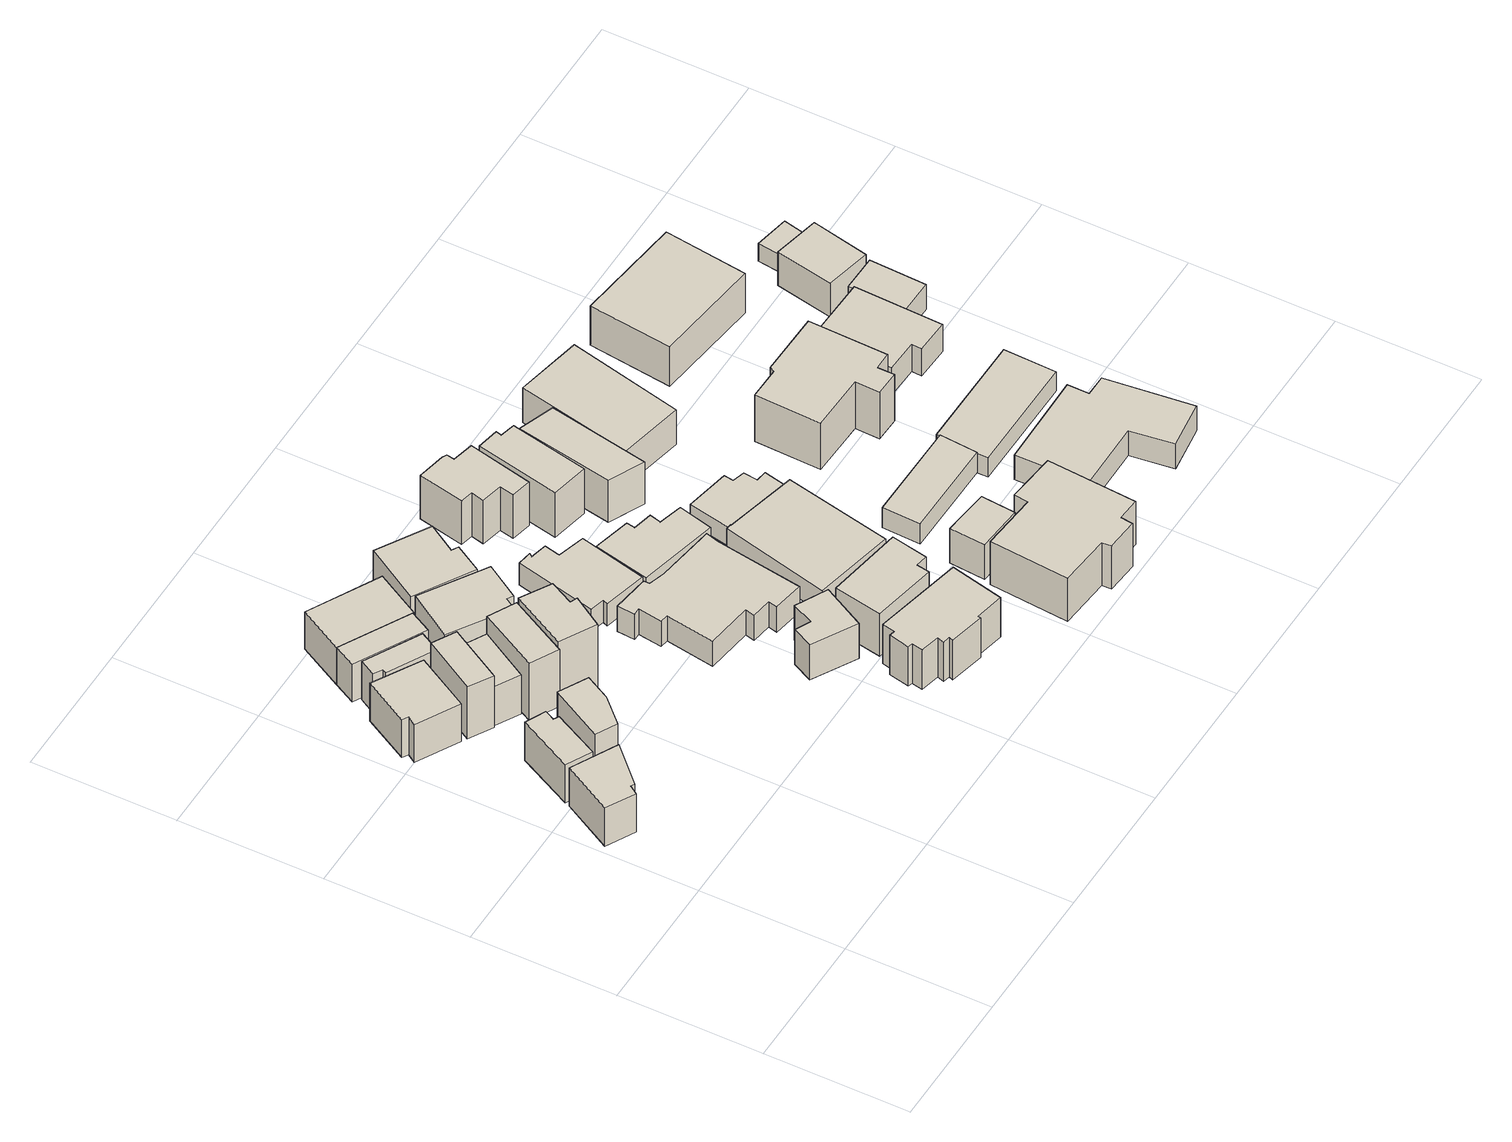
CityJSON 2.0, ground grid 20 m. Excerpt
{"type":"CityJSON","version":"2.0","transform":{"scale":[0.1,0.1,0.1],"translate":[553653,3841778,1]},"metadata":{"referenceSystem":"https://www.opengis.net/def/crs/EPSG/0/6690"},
"CityObjects":{
"building1":{"type":"Building","attributes":{"計測周辺長":25.84,"1/2500図郭":22,"区名":"鶴見区","町丁目名称":"焼野２丁目","街区番号":7,"class":"3001","usage":"411","measuredHeight":6.5,"storeysAboveGround":3,"BuildingDetailAttribute.buildingRoofEdgeArea":32.6,"BuildingDetailAttribute.buildingStructureType":"610","BuildingDetailAttribute.buildingStructureOrgType":"2","BuildingDetailAttribute.detailedUsage":"1110","BuildingDetailAttribute.specifiedBuildingCoverageRate":0.8,"BuildingDetailAttribute.surveyYear":2017,"BuildingRiverFloodingRiskAttribute.description":"1","BuildingRiverFloodingRiskAttribute.rank":"2","BuildingRiverFloodingRiskAttribute.depth":1.8,"BuildingRiverFloodingRiskAttribute.adminType":"1","BuildingRiverFloodingRiskAttribute.scale":"2","BuildingRiverFloodingRiskAttribute.duration":124.02,"BuildingIDAttribute.prefecture":"27","BuildingIDAttribute.city":"27124"},"geometry":[{"type":"Solid","lod":"1","boundaries":[[[[0,1,2,3,4,5]],[[4,6,7,5]],[[3,8,6,4]],[[2,9,8,3]],[[1,10,9,2]],[[0,11,10,1]],[[5,7,11,0]],[[6,8,9,10,11,7]]]]}]},
"building2":{"type":"Building","attributes":{"計測周辺長":33.62,"1/2500図郭":22,"区名":"鶴見区","町丁目名称":"焼野２丁目","街区番号":7,"class":"3001","usage":"412","measuredHeight":6.5,"storeysAboveGround":2,"BuildingDetailAttribute.buildingRoofEdgeArea":68.07,"BuildingDetailAttribute.buildingStructureType":"601","BuildingDetailAttribute.buildingStructureOrgType":"1","BuildingDetailAttribute.detailedUsage":"1130","BuildingDetailAttribute.specifiedBuildingCoverageRate":0.8,"BuildingDetailAttribute.surveyYear":2017,"BuildingRiverFloodingRiskAttribute.description":"1","BuildingRiverFloodingRiskAttribute.rank":"2","BuildingRiverFloodingRiskAttribute.depth":1.8,"BuildingRiverFloodingRiskAttribute.adminType":"1","BuildingRiverFloodingRiskAttribute.scale":"2","BuildingRiverFloodingRiskAttribute.duration":124.02,"BuildingIDAttribute.prefecture":"27","BuildingIDAttribute.city":"27124"},"geometry":[{"type":"Solid","lod":"1","boundaries":[[[[12,13,14,15,16,17]],[[16,18,19,17]],[[15,20,18,16]],[[14,21,20,15]],[[13,22,21,14]],[[12,23,22,13]],[[17,19,23,12]],[[18,20,21,22,23,19]]]]}]},
"building3":{"type":"Building","attributes":{"計測周辺長":25.55,"1/2500図郭":22,"区名":"鶴見区","町丁目名称":"焼野２丁目","街区番号":7,"class":"3001","usage":"411","measuredHeight":9.4,"storeysAboveGround":3,"BuildingDetailAttribute.buildingRoofEdgeArea":39.21,"BuildingDetailAttribute.buildingStructureType":"610","BuildingDetailAttribute.buildingStructureOrgType":"2","BuildingDetailAttribute.detailedUsage":"1110","BuildingDetailAttribute.specifiedBuildingCoverageRate":0.8,"BuildingDetailAttribute.surveyYear":2017,"BuildingRiverFloodingRiskAttribute.description":"1","BuildingRiverFloodingRiskAttribute.rank":"2","BuildingRiverFloodingRiskAttribute.depth":1.8,"BuildingRiverFloodingRiskAttribute.adminType":"1","BuildingRiverFloodingRiskAttribute.scale":"2","BuildingRiverFloodingRiskAttribute.duration":124.02,"BuildingIDAttribute.prefecture":"27","BuildingIDAttribute.city":"27124"},"geometry":[{"type":"Solid","lod":"1","boundaries":[[[[24,25,26,27,28]],[[27,29,30,28]],[[26,31,29,27]],[[25,32,31,26]],[[24,33,32,25]],[[28,30,33,24]],[[29,31,32,33,30]]]]}]},
"building4":{"type":"Building","attributes":{"計測周辺長":24.83,"1/2500図郭":22,"区名":"鶴見区","町丁目名称":"焼野２丁目","街区番号":8,"class":"3001","usage":"411","measuredHeight":6.4,"storeysAboveGround":2,"BuildingDetailAttribute.buildingRoofEdgeArea":32.63,"BuildingDetailAttribute.buildingStructureType":"601","BuildingDetailAttribute.buildingStructureOrgType":"1","BuildingDetailAttribute.detailedUsage":"1120","BuildingDetailAttribute.specifiedBuildingCoverageRate":0.8,"BuildingDetailAttribute.surveyYear":2017,"BuildingRiverFloodingRiskAttribute.description":"1","BuildingRiverFloodingRiskAttribute.rank":"2","BuildingRiverFloodingRiskAttribute.depth":1.7,"BuildingRiverFloodingRiskAttribute.adminType":"1","BuildingRiverFloodingRiskAttribute.scale":"2","BuildingRiverFloodingRiskAttribute.duration":117.5,"BuildingIDAttribute.prefecture":"27","BuildingIDAttribute.city":"27124"},"geometry":[{"type":"Solid","lod":"1","boundaries":[[[[34,35,36,37,38,39]],[[38,40,41,39]],[[37,42,40,38]],[[36,43,42,37]],[[35,44,43,36]],[[34,45,44,35]],[[39,41,45,34]],[[40,42,43,44,45,41]]]]}]},
"building5":{"type":"Building","attributes":{"計測周辺長":25.1,"1/2500図郭":22,"区名":"鶴見区","町丁目名称":"焼野２丁目","街区番号":8,"class":"3001","usage":"411","measuredHeight":8.8,"storeysAboveGround":3,"BuildingDetailAttribute.buildingRoofEdgeArea":34.02,"BuildingDetailAttribute.buildingStructureType":"610","BuildingDetailAttribute.buildingStructureOrgType":"2","BuildingDetailAttribute.detailedUsage":"1110","BuildingDetailAttribute.specifiedBuildingCoverageRate":0.8,"BuildingDetailAttribute.surveyYear":2017,"BuildingRiverFloodingRiskAttribute.description":"1","BuildingRiverFloodingRiskAttribute.rank":"2","BuildingRiverFloodingRiskAttribute.depth":1.7,"BuildingRiverFloodingRiskAttribute.adminType":"1","BuildingRiverFloodingRiskAttribute.scale":"2","BuildingRiverFloodingRiskAttribute.duration":117.5,"BuildingIDAttribute.prefecture":"27","BuildingIDAttribute.city":"27124"},"geometry":[{"type":"Solid","lod":"1","boundaries":[[[[46,47,48,49]],[[48,50,51,49]],[[47,52,50,48]],[[46,53,52,47]],[[49,51,53,46]],[[50,52,53,51]]]]}]},
"building6":{"type":"Building","attributes":{"計測周辺長":24.95,"1/2500図郭":22,"区名":"鶴見区","町丁目名称":"焼野２丁目","街区番号":8,"class":"3001","usage":"411","measuredHeight":6.5,"storeysAboveGround":2,"BuildingDetailAttribute.buildingRoofEdgeArea":31.27,"BuildingDetailAttribute.buildingStructureType":"601","BuildingDetailAttribute.buildingStructureOrgType":"1","BuildingDetailAttribute.detailedUsage":"1120","BuildingDetailAttribute.specifiedBuildingCoverageRate":0.8,"BuildingDetailAttribute.surveyYear":2017,"BuildingRiverFloodingRiskAttribute.description":"1","BuildingRiverFloodingRiskAttribute.rank":"2","BuildingRiverFloodingRiskAttribute.depth":1.7,"BuildingRiverFloodingRiskAttribute.adminType":"1","BuildingRiverFloodingRiskAttribute.scale":"2","BuildingRiverFloodingRiskAttribute.duration":117.5,"BuildingIDAttribute.prefecture":"27","BuildingIDAttribute.city":"27124"},"geometry":[{"type":"Solid","lod":"1","boundaries":[[[[54,55,56,57,58,59]],[[58,60,61,59]],[[57,62,60,58]],[[56,63,62,57]],[[55,64,63,56]],[[54,65,64,55]],[[59,61,65,54]],[[60,62,63,64,65,61]]]]}]},
"building7":{"type":"Building","attributes":{"計測周辺長":25.04,"1/2500図郭":22,"区名":"鶴見区","町丁目名称":"焼野２丁目","街区番号":8,"class":"3001","usage":"411","measuredHeight":6.7,"storeysAboveGround":2,"BuildingDetailAttribute.buildingRoofEdgeArea":34.04,"BuildingDetailAttribute.buildingStructureType":"601","BuildingDetailAttribute.buildingStructureOrgType":"1","BuildingDetailAttribute.detailedUsage":"1120","BuildingDetailAttribute.specifiedBuildingCoverageRate":0.8,"BuildingDetailAttribute.surveyYear":2017,"BuildingRiverFloodingRiskAttribute.description":"1","BuildingRiverFloodingRiskAttribute.rank":"2","BuildingRiverFloodingRiskAttribute.depth":1.7,"BuildingRiverFloodingRiskAttribute.adminType":"1","BuildingRiverFloodingRiskAttribute.scale":"2","BuildingRiverFloodingRiskAttribute.duration":117.5,"BuildingIDAttribute.prefecture":"27","BuildingIDAttribute.city":"27124"},"geometry":[{"type":"Solid","lod":"1","boundaries":[[[[66,67,68,69]],[[68,70,71,69]],[[67,72,70,68]],[[66,73,72,67]],[[69,71,73,66]],[[70,72,73,71]]]]}]},
"building8":{"type":"Building","attributes":{"計測周辺長":32.64,"1/2500図郭":22,"区名":"鶴見区","町丁目名称":"焼野２丁目","街区番号":8,"class":"3001","usage":"411","measuredHeight":6.4,"storeysAboveGround":2,"BuildingDetailAttribute.buildingRoofEdgeArea":60.09,"BuildingDetailAttribute.buildingStructureType":"601","BuildingDetailAttribute.buildingStructureOrgType":"1","BuildingDetailAttribute.detailedUsage":"1120","BuildingDetailAttribute.specifiedBuildingCoverageRate":0.8,"BuildingDetailAttribute.surveyYear":2017,"BuildingRiverFloodingRiskAttribute.description":"1","BuildingRiverFloodingRiskAttribute.rank":"2","BuildingRiverFloodingRiskAttribute.depth":1.7,"BuildingRiverFloodingRiskAttribute.adminType":"1","BuildingRiverFloodingRiskAttribute.scale":"2","BuildingRiverFloodingRiskAttribute.duration":117.5,"BuildingIDAttribute.prefecture":"27","BuildingIDAttribute.city":"27124"},"geometry":[{"type":"Solid","lod":"1","boundaries":[[[[74,75,76,77]],[[76,78,79,77]],[[75,80,78,76]],[[74,81,80,75]],[[77,79,81,74]],[[78,80,81,79]]]]}]},
"building9":{"type":"Building","attributes":{"計測周辺長":27.29,"1/2500図郭":22,"区名":"鶴見区","町丁目名称":"焼野２丁目","街区番号":8,"class":"3001","usage":"411","measuredHeight":9.7,"storeysAboveGround":3,"BuildingDetailAttribute.buildingRoofEdgeArea":39.94,"BuildingDetailAttribute.buildingStructureType":"610","BuildingDetailAttribute.buildingStructureOrgType":"2","BuildingDetailAttribute.detailedUsage":"1110","BuildingDetailAttribute.specifiedBuildingCoverageRate":0.8,"BuildingDetailAttribute.surveyYear":2017,"BuildingRiverFloodingRiskAttribute.description":"1","BuildingRiverFloodingRiskAttribute.rank":"2","BuildingRiverFloodingRiskAttribute.depth":1.7,"BuildingRiverFloodingRiskAttribute.adminType":"1","BuildingRiverFloodingRiskAttribute.scale":"2","BuildingRiverFloodingRiskAttribute.duration":117.5,"BuildingIDAttribute.prefecture":"27","BuildingIDAttribute.city":"27124"},"geometry":[{"type":"Solid","lod":"1","boundaries":[[[[82,83,84,85]],[[84,86,87,85]],[[83,88,86,84]],[[82,89,88,83]],[[85,87,89,82]],[[86,88,89,87]]]]}]},
"building10":{"type":"Building","attributes":{"計測周辺長":31.19,"1/2500図郭":22,"区名":"鶴見区","町丁目名称":"焼野２丁目","街区番号":8,"class":"3001","usage":"411","measuredHeight":6.3,"storeysAboveGround":2,"BuildingDetailAttribute.buildingRoofEdgeArea":52.28,"BuildingDetailAttribute.buildingStructureType":"601","BuildingDetailAttribute.buildingStructureOrgType":"1","BuildingDetailAttribute.detailedUsage":"1120","BuildingDetailAttribute.specifiedBuildingCoverageRate":0.8,"BuildingDetailAttribute.surveyYear":2017,"BuildingRiverFloodingRiskAttribute.description":"1","BuildingRiverFloodingRiskAttribute.rank":"2","BuildingRiverFloodingRiskAttribute.depth":1.71,"BuildingRiverFloodingRiskAttribute.adminType":"1","BuildingRiverFloodingRiskAttribute.scale":"2","BuildingRiverFloodingRiskAttribute.duration":118.43,"BuildingIDAttribute.prefecture":"27","BuildingIDAttribute.city":"27124"},"geometry":[{"type":"Solid","lod":"1","boundaries":[[[[90,91,74,77,92,93]],[[92,94,95,93]],[[77,96,94,92]],[[74,97,96,77]],[[91,98,97,74]],[[90,99,98,91]],[[93,95,99,90]],[[94,96,97,98,99,95]]]]}]},
"building11":{"type":"Building","attributes":{"計測周辺長":28.87,"1/2500図郭":22,"区名":"鶴見区","町丁目名称":"焼野２丁目","街区番号":8,"class":"3002","usage":"411","measuredHeight":10.9,"storeysAboveGround":3,"BuildingDetailAttribute.buildingRoofEdgeArea":46.23,"BuildingDetailAttribute.buildingStructureType":"610","BuildingDetailAttribute.buildingStructureOrgType":"2","BuildingDetailAttribute.detailedUsage":"1110","BuildingDetailAttribute.specifiedBuildingCoverageRate":0.8,"BuildingDetailAttribute.surveyYear":2017,"BuildingRiverFloodingRiskAttribute.description":"1","BuildingRiverFloodingRiskAttribute.rank":"2","BuildingRiverFloodingRiskAttribute.depth":1.7,"BuildingRiverFloodingRiskAttribute.adminType":"1","BuildingRiverFloodingRiskAttribute.scale":"2","BuildingRiverFloodingRiskAttribute.duration":117.5,"BuildingIDAttribute.prefecture":"27","BuildingIDAttribute.city":"27124"},"geometry":[{"type":"Solid","lod":"1","boundaries":[[[[100,101,102,103,104,105]],[[104,106,107,105]],[[103,108,106,104]],[[102,109,108,103]],[[101,110,109,102]],[[100,111,110,101]],[[105,107,111,100]],[[106,108,109,110,111,107]]]]}]},
"building12":{"type":"Building","attributes":{"計測周辺長":35.06,"1/2500図郭":22,"区名":"鶴見区","町丁目名称":"焼野２丁目","街区番号":8,"class":"3001","usage":"454","measuredHeight":7.3,"BuildingDetailAttribute.buildingRoofEdgeArea":67.49,"BuildingDetailAttribute.detailedUsage":"1920","BuildingDetailAttribute.specifiedBuildingCoverageRate":0.8,"BuildingDetailAttribute.surveyYear":2017,"BuildingRiverFloodingRiskAttribute.description":"1","BuildingRiverFloodingRiskAttribute.rank":"2","BuildingRiverFloodingRiskAttribute.depth":1.7,"BuildingRiverFloodingRiskAttribute.adminType":"1","BuildingRiverFloodingRiskAttribute.scale":"2","BuildingRiverFloodingRiskAttribute.duration":117.5,"BuildingIDAttribute.prefecture":"27","BuildingIDAttribute.city":"27124"},"geometry":[{"type":"Solid","lod":"1","boundaries":[[[[112,113,114,115,116,117]],[[116,118,119,117]],[[115,120,118,116]],[[114,121,120,115]],[[113,122,121,114]],[[112,123,122,113]],[[117,119,123,112]],[[118,120,121,122,123,119]]]]}]},
"building13":{"type":"Building","attributes":{"計測周辺長":41.58,"1/2500図郭":22,"区名":"鶴見区","町丁目名称":"焼野２丁目","街区番号":8,"class":"3001","usage":"411","measuredHeight":6.9,"storeysAboveGround":2,"BuildingDetailAttribute.buildingRoofEdgeArea":86.48,"BuildingDetailAttribute.buildingStructureType":"601","BuildingDetailAttribute.buildingStructureOrgType":"1","BuildingDetailAttribute.detailedUsage":"1110","BuildingDetailAttribute.specifiedBuildingCoverageRate":0.8,"BuildingDetailAttribute.surveyYear":2017,"BuildingRiverFloodingRiskAttribute.description":"1","BuildingRiverFloodingRiskAttribute.rank":"2","BuildingRiverFloodingRiskAttribute.depth":1.71,"BuildingRiverFloodingRiskAttribute.adminType":"1","BuildingRiverFloodingRiskAttribute.scale":"2","BuildingRiverFloodingRiskAttribute.duration":118.43,"BuildingIDAttribute.prefecture":"27","BuildingIDAttribute.city":"27124"},"geometry":[{"type":"Solid","lod":"1","boundaries":[[[[124,125,126,127,128,129]],[[128,130,131,129]],[[127,132,130,128]],[[126,133,132,127]],[[125,134,133,126]],[[124,135,134,125]],[[129,131,135,124]],[[130,132,133,134,135,131]]]]}]},
"building14":{"type":"Building","attributes":{"計測周辺長":27.3,"1/2500図郭":22,"区名":"鶴見区","町丁目名称":"焼野２丁目","街区番号":7,"class":"3001","usage":"411","measuredHeight":5.9,"storeysAboveGround":2,"BuildingDetailAttribute.buildingRoofEdgeArea":38.97,"BuildingDetailAttribute.buildingStructureType":"601","BuildingDetailAttribute.buildingStructureOrgType":"1","BuildingDetailAttribute.detailedUsage":"1110","BuildingDetailAttribute.specifiedBuildingCoverageRate":0.8,"BuildingDetailAttribute.surveyYear":2017,"BuildingRiverFloodingRiskAttribute.description":"1","BuildingRiverFloodingRiskAttribute.rank":"2","BuildingRiverFloodingRiskAttribute.depth":2.07,"BuildingRiverFloodingRiskAttribute.adminType":"1","BuildingRiverFloodingRiskAttribute.scale":"2","BuildingRiverFloodingRiskAttribute.duration":140.38,"BuildingIDAttribute.prefecture":"27","BuildingIDAttribute.city":"27124"},"geometry":[{"type":"Solid","lod":"1","boundaries":[[[[136,137,138,139,140,141]],[[140,142,143,141]],[[139,144,142,140]],[[138,145,144,139]],[[137,146,145,138]],[[136,147,146,137]],[[141,143,147,136]],[[142,144,145,146,147,143]]]]}]},
"building15":{"type":"Building","attributes":{"計測周辺長":62.18,"1/2500図郭":22,"区名":"鶴見区","町丁目名称":"焼野２丁目","街区番号":7,"class":"3001","usage":"411","measuredHeight":4.2,"storeysAboveGround":1,"BuildingDetailAttribute.buildingRoofEdgeArea":184,"BuildingDetailAttribute.buildingStructureType":"601","BuildingDetailAttribute.buildingStructureOrgType":"1","BuildingDetailAttribute.detailedUsage":"1110","BuildingDetailAttribute.specifiedBuildingCoverageRate":0.8,"BuildingDetailAttribute.surveyYear":2017,"BuildingRiverFloodingRiskAttribute.description":"1","BuildingRiverFloodingRiskAttribute.rank":"2","BuildingRiverFloodingRiskAttribute.depth":2.07,"BuildingRiverFloodingRiskAttribute.adminType":"1","BuildingRiverFloodingRiskAttribute.scale":"2","BuildingRiverFloodingRiskAttribute.duration":140.38,"BuildingIDAttribute.prefecture":"27","BuildingIDAttribute.city":"27124"},"geometry":[{"type":"Solid","lod":"1","boundaries":[[[[148,149,150,151,152,153,154,155,156,157,158,159,160,161,162,163]],[[162,164,165,163]],[[161,166,164,162]],[[160,167,166,161]],[[159,168,167,160]],[[158,169,168,159]],[[157,170,169,158]],[[156,171,170,157]],[[155,172,171,156]],[[154,173,172,155]],[[153,174,173,154]],[[152,175,174,153]],[[151,176,175,152]],[[150,177,176,151]],[[149,178,177,150]],[[148,179,178,149]],[[163,165,179,148]],[[164,166,167,168,169,170,171,172,173,174,175,176,177,178,179,165]]]]}]},
"building16":{"type":"Building","attributes":{"class":"3001","measuredHeight":6.7,"BuildingDetailAttribute.specifiedBuildingCoverageRate":0.8,"BuildingDetailAttribute.surveyYear":2017,"BuildingRiverFloodingRiskAttribute.description":"1","BuildingRiverFloodingRiskAttribute.rank":"2","BuildingRiverFloodingRiskAttribute.depth":2.01,"BuildingRiverFloodingRiskAttribute.adminType":"1","BuildingRiverFloodingRiskAttribute.scale":"2","BuildingRiverFloodingRiskAttribute.duration":136.85,"BuildingIDAttribute.prefecture":"27","BuildingIDAttribute.city":"27124"},"geometry":[{"type":"Solid","lod":"1","boundaries":[[[[180,181,182,183,184,185,186,187,188,189,190,191,192,193]],[[192,194,195,193]],[[191,196,194,192]],[[190,197,196,191]],[[189,198,197,190]],[[188,199,198,189]],[[187,200,199,188]],[[186,201,200,187]],[[185,202,201,186]],[[184,203,202,185]],[[183,204,203,184]],[[182,205,204,183]],[[181,206,205,182]],[[180,207,206,181]],[[193,195,207,180]],[[194,196,197,198,199,200,201,202,203,204,205,206,207,195]]]]}]},
"building17":{"type":"Building","attributes":{"計測周辺長":33.75,"1/2500図郭":22,"区名":"鶴見区","町丁目名称":"焼野２丁目","街区番号":7,"class":"3001","usage":"411","measuredHeight":3.7,"storeysAboveGround":1,"BuildingDetailAttribute.buildingRoofEdgeArea":50.64,"BuildingDetailAttribute.buildingStructureType":"601","BuildingDetailAttribute.buildingStructureOrgType":"1","BuildingDetailAttribute.detailedUsage":"1120","BuildingDetailAttribute.specifiedBuildingCoverageRate":0.8,"BuildingDetailAttribute.surveyYear":2017,"BuildingRiverFloodingRiskAttribute.description":"1","BuildingRiverFloodingRiskAttribute.rank":"2","BuildingRiverFloodingRiskAttribute.depth":2.21,"BuildingRiverFloodingRiskAttribute.adminType":"1","BuildingRiverFloodingRiskAttribute.scale":"2","BuildingRiverFloodingRiskAttribute.duration":148.12,"BuildingIDAttribute.prefecture":"27","BuildingIDAttribute.city":"27124"},"geometry":[{"type":"Solid","lod":"1","boundaries":[[[[208,209,210,211,212,213,214,215,216,217]],[[216,218,219,217]],[[215,220,218,216]],[[214,221,220,215]],[[213,222,221,214]],[[212,223,222,213]],[[211,224,223,212]],[[210,225,224,211]],[[209,226,225,210]],[[208,227,226,209]],[[217,219,227,208]],[[218,220,221,222,223,224,225,226,227,219]]]]}]},
"building18":{"type":"Building","attributes":{"計測周辺長":35.58,"1/2500図郭":22,"区名":"鶴見区","町丁目名称":"焼野２丁目","街区番号":7,"class":"3001","usage":"411","measuredHeight":7.1,"storeysAboveGround":2,"BuildingDetailAttribute.buildingRoofEdgeArea":72,"BuildingDetailAttribute.buildingStructureType":"601","BuildingDetailAttribute.buildingStructureOrgType":"1","BuildingDetailAttribute.detailedUsage":"1110","BuildingDetailAttribute.specifiedBuildingCoverageRate":0.8,"BuildingDetailAttribute.surveyYear":2017,"BuildingRiverFloodingRiskAttribute.description":"1","BuildingRiverFloodingRiskAttribute.rank":"2","BuildingRiverFloodingRiskAttribute.depth":2.01,"BuildingRiverFloodingRiskAttribute.adminType":"1","BuildingRiverFloodingRiskAttribute.scale":"2","BuildingRiverFloodingRiskAttribute.duration":136.85,"BuildingIDAttribute.prefecture":"27","BuildingIDAttribute.city":"27124"},"geometry":[{"type":"Solid","lod":"1","boundaries":[[[[228,229,230,231,232,233]],[[232,234,235,233]],[[231,236,234,232]],[[230,237,236,231]],[[229,238,237,230]],[[228,239,238,229]],[[233,235,239,228]],[[234,236,237,238,239,235]]]]}]},
"building19":{"type":"Building","attributes":{"計測周辺長":26.68,"1/2500図郭":22,"区名":"鶴見区","町丁目名称":"焼野２丁目","街区番号":7,"class":"3001","usage":"411","measuredHeight":3.8,"storeysAboveGround":1,"BuildingDetailAttribute.buildingRoofEdgeArea":42.85,"BuildingDetailAttribute.buildingStructureType":"601","BuildingDetailAttribute.buildingStructureOrgType":"1","BuildingDetailAttribute.detailedUsage":"1120","BuildingDetailAttribute.specifiedBuildingCoverageRate":0.8,"BuildingDetailAttribute.surveyYear":2017,"BuildingRiverFloodingRiskAttribute.description":"1","BuildingRiverFloodingRiskAttribute.rank":"2","BuildingRiverFloodingRiskAttribute.depth":2.21,"BuildingRiverFloodingRiskAttribute.adminType":"1","BuildingRiverFloodingRiskAttribute.scale":"2","BuildingRiverFloodingRiskAttribute.duration":148.12,"BuildingIDAttribute.prefecture":"27","BuildingIDAttribute.city":"27124"},"geometry":[{"type":"Solid","lod":"1","boundaries":[[[[240,241,242,243,244,245,246,247]],[[246,248,249,247]],[[245,250,248,246]],[[244,251,250,245]],[[243,252,251,244]],[[242,253,252,243]],[[241,254,253,242]],[[240,255,254,241]],[[247,249,255,240]],[[248,250,251,252,253,254,255,249]]]]}]},
"building20":{"type":"Building","attributes":{"class":"3001","measuredHeight":7.4,"BuildingDetailAttribute.specifiedBuildingCoverageRate":0.8,"BuildingDetailAttribute.surveyYear":2017,"BuildingRiverFloodingRiskAttribute.description":"1","BuildingRiverFloodingRiskAttribute.rank":"2","BuildingRiverFloodingRiskAttribute.depth":2.12,"BuildingRiverFloodingRiskAttribute.adminType":"1","BuildingRiverFloodingRiskAttribute.scale":"2","BuildingRiverFloodingRiskAttribute.duration":142.7,"BuildingIDAttribute.prefecture":"27","BuildingIDAttribute.city":"27124"},"geometry":[{"type":"Solid","lod":"1","boundaries":[[[[256,257,258,259,260,261,262,263,264,265,266]],[[265,267,268,266]],[[264,269,267,265]],[[263,270,269,264]],[[262,271,270,263]],[[261,272,271,262]],[[260,273,272,261]],[[259,274,273,260]],[[258,275,274,259]],[[257,276,275,258]],[[256,277,276,257]],[[266,268,277,256]],[[267,269,270,271,272,273,274,275,276,277,268]]]]}]},
"building21":{"type":"Building","attributes":{"計測周辺長":53.19,"1/2500図郭":22,"区名":"鶴見区","町丁目名称":"焼野２丁目","街区番号":7,"class":"3001","usage":"412","measuredHeight":3.8,"storeysAboveGround":1,"BuildingDetailAttribute.buildingRoofEdgeArea":172.88,"BuildingDetailAttribute.buildingStructureType":"601","BuildingDetailAttribute.buildingStructureOrgType":"1","BuildingDetailAttribute.detailedUsage":"1130","BuildingDetailAttribute.specifiedBuildingCoverageRate":0.8,"BuildingDetailAttribute.surveyYear":2017,"BuildingRiverFloodingRiskAttribute.description":"1","BuildingRiverFloodingRiskAttribute.rank":"2","BuildingRiverFloodingRiskAttribute.depth":2.07,"BuildingRiverFloodingRiskAttribute.adminType":"1","BuildingRiverFloodingRiskAttribute.scale":"2","BuildingRiverFloodingRiskAttribute.duration":140.38,"BuildingIDAttribute.prefecture":"27","BuildingIDAttribute.city":"27124"},"geometry":[{"type":"Solid","lod":"1","boundaries":[[[[278,279,280,281,282,283,284]],[[283,285,286,284]],[[282,287,285,283]],[[281,288,287,282]],[[280,289,288,281]],[[279,290,289,280]],[[278,291,290,279]],[[284,286,291,278]],[[285,287,288,289,290,291,286]]]]}]},
"building22":{"type":"Building","attributes":{"class":"3001","measuredHeight":7.6,"BuildingDetailAttribute.specifiedBuildingCoverageRate":0.8,"BuildingDetailAttribute.surveyYear":2017,"BuildingRiverFloodingRiskAttribute.description":"1","BuildingRiverFloodingRiskAttribute.rank":"2","BuildingRiverFloodingRiskAttribute.depth":2.21,"BuildingRiverFloodingRiskAttribute.adminType":"1","BuildingRiverFloodingRiskAttribute.scale":"2","BuildingRiverFloodingRiskAttribute.duration":148.12,"BuildingIDAttribute.prefecture":"27","BuildingIDAttribute.city":"27124"},"geometry":[{"type":"Solid","lod":"1","boundaries":[[[[292,293,294,295,296,297]],[[296,298,299,297]],[[295,300,298,296]],[[294,301,300,295]],[[293,302,301,294]],[[292,303,302,293]],[[297,299,303,292]],[[298,300,301,302,303,299]]]]}]},
"building23":{"type":"Building","attributes":{"計測周辺長":22.88,"1/2500図郭":22,"区名":"鶴見区","町丁目名称":"焼野２丁目","街区番号":4,"class":"3001","usage":"411","measuredHeight":6,"storeysAboveGround":1,"BuildingDetailAttribute.buildingRoofEdgeArea":32.05,"BuildingDetailAttribute.buildingStructureType":"610","BuildingDetailAttribute.buildingStructureOrgType":"2","BuildingDetailAttribute.detailedUsage":"1110","BuildingDetailAttribute.specifiedBuildingCoverageRate":0.8,"BuildingDetailAttribute.surveyYear":2017,"BuildingRiverFloodingRiskAttribute.description":"1","BuildingRiverFloodingRiskAttribute.rank":"2","BuildingRiverFloodingRiskAttribute.depth":1.34,"BuildingRiverFloodingRiskAttribute.adminType":"1","BuildingRiverFloodingRiskAttribute.scale":"2","BuildingRiverFloodingRiskAttribute.duration":88.2,"BuildingIDAttribute.prefecture":"27","BuildingIDAttribute.city":"27124"},"geometry":[{"type":"Solid","lod":"1","boundaries":[[[[304,305,306,307]],[[306,308,309,307]],[[305,310,308,306]],[[304,311,310,305]],[[307,309,311,304]],[[308,310,311,309]]]]}]},
"building24":{"type":"Building","attributes":{"計測周辺長":58.77,"1/2500図郭":22,"区名":"鶴見区","町丁目名称":"焼野２丁目","街区番号":4,"class":"3001","usage":"411","measuredHeight":7.3,"storeysAboveGround":2,"BuildingDetailAttribute.buildingRoofEdgeArea":187.28,"BuildingDetailAttribute.buildingStructureType":"601","BuildingDetailAttribute.buildingStructureOrgType":"1","BuildingDetailAttribute.detailedUsage":"1110","BuildingDetailAttribute.specifiedBuildingCoverageRate":0.8,"BuildingDetailAttribute.surveyYear":2017,"BuildingRiverFloodingRiskAttribute.description":"1","BuildingRiverFloodingRiskAttribute.rank":"2","BuildingRiverFloodingRiskAttribute.depth":1.34,"BuildingRiverFloodingRiskAttribute.adminType":"1","BuildingRiverFloodingRiskAttribute.scale":"2","BuildingRiverFloodingRiskAttribute.duration":88.2,"BuildingIDAttribute.prefecture":"27","BuildingIDAttribute.city":"27124"},"geometry":[{"type":"Solid","lod":"1","boundaries":[[[[312,313,314,315,316,317,318,319,320,321]],[[320,322,323,321]],[[319,324,322,320]],[[318,325,324,319]],[[317,326,325,318]],[[316,327,326,317]],[[315,328,327,316]],[[314,329,328,315]],[[313,330,329,314]],[[312,331,330,313]],[[321,323,331,312]],[[322,324,325,326,327,328,329,330,331,323]]]]}]},
"building25":{"type":"Building","attributes":{"計測周辺長":32.42,"1/2500図郭":22,"区名":"鶴見区","町丁目名称":"焼野２丁目","街区番号":7,"class":"3001","usage":"411","measuredHeight":3.2,"storeysAboveGround":1,"BuildingDetailAttribute.buildingRoofEdgeArea":56.24,"BuildingDetailAttribute.buildingStructureType":"601","BuildingDetailAttribute.buildingStructureOrgType":"1","BuildingDetailAttribute.detailedUsage":"1110","BuildingDetailAttribute.specifiedBuildingCoverageRate":0.8,"BuildingDetailAttribute.surveyYear":2017,"BuildingRiverFloodingRiskAttribute.description":"1","BuildingRiverFloodingRiskAttribute.rank":"2","BuildingRiverFloodingRiskAttribute.depth":2.04,"BuildingRiverFloodingRiskAttribute.adminType":"1","BuildingRiverFloodingRiskAttribute.scale":"2","BuildingRiverFloodingRiskAttribute.duration":138.22,"BuildingIDAttribute.prefecture":"27","BuildingIDAttribute.city":"27124"},"geometry":[{"type":"Solid","lod":"1","boundaries":[[[[332,333,334,335,336,337,338,339,340]],[[339,341,342,340]],[[338,343,341,339]],[[337,344,343,338]],[[336,345,344,337]],[[335,346,345,336]],[[334,347,346,335]],[[333,348,347,334]],[[332,349,348,333]],[[340,342,349,332]],[[341,343,344,345,346,347,348,349,342]]]]}]},
"building26":{"type":"Building","attributes":{"class":"3001","measuredHeight":7.1,"BuildingDetailAttribute.specifiedBuildingCoverageRate":0.8,"BuildingDetailAttribute.surveyYear":2017,"BuildingRiverFloodingRiskAttribute.description":"1","BuildingRiverFloodingRiskAttribute.rank":"2","BuildingRiverFloodingRiskAttribute.depth":2.21,"BuildingRiverFloodingRiskAttribute.adminType":"1","BuildingRiverFloodingRiskAttribute.scale":"2","BuildingRiverFloodingRiskAttribute.duration":148.12,"BuildingIDAttribute.prefecture":"27","BuildingIDAttribute.city":"27124"},"geometry":[{"type":"Solid","lod":"1","boundaries":[[[[350,351,352,353]],[[352,354,355,353]],[[351,356,354,352]],[[350,357,356,351]],[[353,355,357,350]],[[354,356,357,355]]]]}]},
"building27":{"type":"Building","attributes":{"計測周辺長":38.28,"1/2500図郭":22,"区名":"鶴見区","町丁目名称":"焼野２丁目","街区番号":4,"class":"3001","usage":"411","measuredHeight":3.4,"storeysAboveGround":1,"BuildingDetailAttribute.buildingRoofEdgeArea":72.94,"BuildingDetailAttribute.buildingStructureType":"601","BuildingDetailAttribute.buildingStructureOrgType":"1","BuildingDetailAttribute.detailedUsage":"1110","BuildingDetailAttribute.specifiedBuildingCoverageRate":0.8,"BuildingDetailAttribute.surveyYear":2017,"BuildingRiverFloodingRiskAttribute.description":"1","BuildingRiverFloodingRiskAttribute.rank":"2","BuildingRiverFloodingRiskAttribute.depth":2.04,"BuildingRiverFloodingRiskAttribute.adminType":"1","BuildingRiverFloodingRiskAttribute.scale":"2","BuildingRiverFloodingRiskAttribute.duration":138.22,"BuildingIDAttribute.prefecture":"27","BuildingIDAttribute.city":"27124"},"geometry":[{"type":"Solid","lod":"1","boundaries":[[[[358,359,360,361]],[[360,362,363,361]],[[359,364,362,360]],[[358,365,364,359]],[[361,363,365,358]],[[362,364,365,363]]]]}]},
"building28":{"type":"Building","attributes":{"計測周辺長":52.47,"1/2500図郭":22,"区名":"鶴見区","町丁目名称":"焼野２丁目","街区番号":9,"class":"3001","usage":"412","measuredHeight":6,"storeysAboveGround":2,"BuildingDetailAttribute.buildingRoofEdgeArea":157.81,"BuildingDetailAttribute.buildingStructureType":"610","BuildingDetailAttribute.buildingStructureOrgType":"2","BuildingDetailAttribute.detailedUsage":"1130","BuildingDetailAttribute.specifiedBuildingCoverageRate":0.8,"BuildingDetailAttribute.surveyYear":2017,"BuildingRiverFloodingRiskAttribute.description":"1","BuildingRiverFloodingRiskAttribute.rank":"2","BuildingRiverFloodingRiskAttribute.depth":2.1,"BuildingRiverFloodingRiskAttribute.adminType":"1","BuildingRiverFloodingRiskAttribute.scale":"2","BuildingRiverFloodingRiskAttribute.duration":141.58,"BuildingIDAttribute.prefecture":"27","BuildingIDAttribute.city":"27124"},"geometry":[{"type":"Solid","lod":"1","boundaries":[[[[366,367,368,369]],[[368,370,371,369]],[[367,372,370,368]],[[366,373,372,367]],[[369,371,373,366]],[[370,372,373,371]]]]}]},
"building29":{"type":"Building","attributes":{"計測周辺長":54.21,"1/2500図郭":22,"区名":"鶴見区","町丁目名称":"焼野２丁目","街区番号":4,"class":"3001","usage":"411","measuredHeight":7.9,"storeysAboveGround":2,"BuildingDetailAttribute.buildingRoofEdgeArea":149.21,"BuildingDetailAttribute.buildingStructureType":"610","BuildingDetailAttribute.buildingStructureOrgType":"2","BuildingDetailAttribute.detailedUsage":"1110","BuildingDetailAttribute.specifiedBuildingCoverageRate":0.8,"BuildingDetailAttribute.surveyYear":2017,"BuildingRiverFloodingRiskAttribute.description":"1","BuildingRiverFloodingRiskAttribute.rank":"2","BuildingRiverFloodingRiskAttribute.depth":2.04,"BuildingRiverFloodingRiskAttribute.adminType":"1","BuildingRiverFloodingRiskAttribute.scale":"2","BuildingRiverFloodingRiskAttribute.duration":138.22,"BuildingIDAttribute.prefecture":"27","BuildingIDAttribute.city":"27124"},"geometry":[{"type":"Solid","lod":"1","boundaries":[[[[374,375,376,377,378,379,380,381,382,383]],[[382,384,385,383]],[[381,386,384,382]],[[380,387,386,381]],[[379,388,387,380]],[[378,389,388,379]],[[377,390,389,378]],[[376,391,390,377]],[[375,392,391,376]],[[374,393,392,375]],[[383,385,393,374]],[[384,386,387,388,389,390,391,392,393,385]]]]}]},
"building30":{"type":"Building","attributes":{"計測周辺長":64.4,"1/2500図郭":22,"区名":"鶴見区","町丁目名称":"焼野２丁目","街区番号":4,"class":"3001","usage":"411","measuredHeight":4.3,"storeysAboveGround":1,"BuildingDetailAttribute.buildingRoofEdgeArea":194.81,"BuildingDetailAttribute.buildingStructureType":"601","BuildingDetailAttribute.buildingStructureOrgType":"1","BuildingDetailAttribute.detailedUsage":"1110","BuildingDetailAttribute.specifiedBuildingCoverageRate":0.8,"BuildingDetailAttribute.surveyYear":2017,"BuildingRiverFloodingRiskAttribute.description":"1","BuildingRiverFloodingRiskAttribute.rank":"2","BuildingRiverFloodingRiskAttribute.depth":1.97,"BuildingRiverFloodingRiskAttribute.adminType":"1","BuildingRiverFloodingRiskAttribute.scale":"2","BuildingRiverFloodingRiskAttribute.duration":134.77,"BuildingIDAttribute.prefecture":"27","BuildingIDAttribute.city":"27124"},"geometry":[{"type":"Solid","lod":"1","boundaries":[[[[394,395,396,397,398,399,400,401]],[[400,402,403,401]],[[399,404,402,400]],[[398,405,404,399]],[[397,406,405,398]],[[396,407,406,397]],[[395,408,407,396]],[[394,409,408,395]],[[401,403,409,394]],[[402,404,405,406,407,408,409,403]]]]}]},
"building31":{"type":"Building","attributes":{"計測周辺長":47.28,"1/2500図郭":22,"区名":"鶴見区","町丁目名称":"焼野２丁目","街区番号":4,"class":"3001","usage":"411","measuredHeight":3.3,"storeysAboveGround":1,"BuildingDetailAttribute.buildingRoofEdgeArea":119.06,"BuildingDetailAttribute.buildingStructureType":"601","BuildingDetailAttribute.buildingStructureOrgType":"1","BuildingDetailAttribute.detailedUsage":"1110","BuildingDetailAttribute.specifiedBuildingCoverageRate":0.8,"BuildingDetailAttribute.surveyYear":2017,"BuildingRiverFloodingRiskAttribute.description":"1","BuildingRiverFloodingRiskAttribute.rank":"2","BuildingRiverFloodingRiskAttribute.depth":2.21,"BuildingRiverFloodingRiskAttribute.adminType":"1","BuildingRiverFloodingRiskAttribute.scale":"2","BuildingRiverFloodingRiskAttribute.duration":147.58,"BuildingIDAttribute.prefecture":"27","BuildingIDAttribute.city":"27124"},"geometry":[{"type":"Solid","lod":"1","boundaries":[[[[410,411,412,413,414,415]],[[414,416,417,415]],[[413,418,416,414]],[[412,419,418,413]],[[411,420,419,412]],[[410,421,420,411]],[[415,417,421,410]],[[416,418,419,420,421,417]]]]}]},
"building32":{"type":"Building","attributes":{"計測周辺長":53.98,"1/2500図郭":22,"区名":"鶴見区","町丁目名称":"焼野２丁目","街区番号":4,"class":"3001","usage":"411","measuredHeight":6.7,"storeysAboveGround":2,"BuildingDetailAttribute.buildingRoofEdgeArea":178.81,"BuildingDetailAttribute.buildingStructureType":"610","BuildingDetailAttribute.buildingStructureOrgType":"2","BuildingDetailAttribute.detailedUsage":"1110","BuildingDetailAttribute.specifiedBuildingCoverageRate":0.8,"BuildingDetailAttribute.surveyYear":2017,"BuildingRiverFloodingRiskAttribute.description":"1","BuildingRiverFloodingRiskAttribute.rank":"2","BuildingRiverFloodingRiskAttribute.depth":2.1,"BuildingRiverFloodingRiskAttribute.adminType":"1","BuildingRiverFloodingRiskAttribute.scale":"2","BuildingRiverFloodingRiskAttribute.duration":141.58,"BuildingIDAttribute.prefecture":"27","BuildingIDAttribute.city":"27124"},"geometry":[{"type":"Solid","lod":"1","boundaries":[[[[422,423,424,425]],[[424,426,427,425]],[[423,428,426,424]],[[422,429,428,423]],[[425,427,429,422]],[[426,428,429,427]]]]}]},
"building33":{"type":"Building","attributes":{"計測周辺長":43.27,"1/2500図郭":22,"区名":"鶴見区","町丁目名称":"焼野２丁目","街区番号":4,"class":"3001","usage":"411","measuredHeight":4.6,"storeysAboveGround":1,"BuildingDetailAttribute.buildingRoofEdgeArea":108.05,"BuildingDetailAttribute.buildingStructureType":"610","BuildingDetailAttribute.buildingStructureOrgType":"2","BuildingDetailAttribute.detailedUsage":"1110","BuildingDetailAttribute.specifiedBuildingCoverageRate":0.8,"BuildingDetailAttribute.surveyYear":2017,"BuildingRiverFloodingRiskAttribute.description":"1","BuildingRiverFloodingRiskAttribute.rank":"2","BuildingRiverFloodingRiskAttribute.depth":2.21,"BuildingRiverFloodingRiskAttribute.adminType":"1","BuildingRiverFloodingRiskAttribute.scale":"2","BuildingRiverFloodingRiskAttribute.duration":147.58,"BuildingIDAttribute.prefecture":"27","BuildingIDAttribute.city":"27124"},"geometry":[{"type":"Solid","lod":"1","boundaries":[[[[430,431,432,433,434,435]],[[434,436,437,435]],[[433,438,436,434]],[[432,439,438,433]],[[431,440,439,432]],[[430,441,440,431]],[[435,437,441,430]],[[436,438,439,440,441,437]]]]}]},
"building34":{"type":"Building","attributes":{"class":"3001","measuredHeight":4.2,"BuildingDetailAttribute.specifiedBuildingCoverageRate":0.8,"BuildingDetailAttribute.surveyYear":2017,"BuildingRiverFloodingRiskAttribute.description":"1","BuildingRiverFloodingRiskAttribute.rank":"2","BuildingRiverFloodingRiskAttribute.depth":2.21,"BuildingRiverFloodingRiskAttribute.adminType":"1","BuildingRiverFloodingRiskAttribute.scale":"2","BuildingRiverFloodingRiskAttribute.duration":147.58,"BuildingIDAttribute.prefecture":"27","BuildingIDAttribute.city":"27124"},"geometry":[{"type":"Solid","lod":"1","boundaries":[[[[442,443,444,445]],[[444,446,447,445]],[[443,448,446,444]],[[442,449,448,443]],[[445,447,449,442]],[[446,448,449,447]]]]}]},
"building35":{"type":"Building","attributes":{"計測周辺長":29.33,"1/2500図郭":22,"区名":"鶴見区","町丁目名称":"焼野２丁目","街区番号":4,"class":"3001","usage":"411","measuredHeight":5.7,"storeysAboveGround":1,"BuildingDetailAttribute.buildingRoofEdgeArea":53.09,"BuildingDetailAttribute.buildingStructureType":"610","BuildingDetailAttribute.buildingStructureOrgType":"2","BuildingDetailAttribute.detailedUsage":"1110","BuildingDetailAttribute.specifiedBuildingCoverageRate":0.8,"BuildingDetailAttribute.surveyYear":2017,"BuildingRiverFloodingRiskAttribute.description":"1","BuildingRiverFloodingRiskAttribute.rank":"2","BuildingRiverFloodingRiskAttribute.depth":2.08,"BuildingRiverFloodingRiskAttribute.adminType":"1","BuildingRiverFloodingRiskAttribute.scale":"2","BuildingRiverFloodingRiskAttribute.duration":140.48,"BuildingIDAttribute.prefecture":"27","BuildingIDAttribute.city":"27124"},"geometry":[{"type":"Solid","lod":"1","boundaries":[[[[450,451,452,453]],[[452,454,455,453]],[[451,456,454,452]],[[450,457,456,451]],[[453,455,457,450]],[[454,456,457,455]]]]}]},
"building36":{"type":"Building","attributes":{"class":"3003","BuildingDetailAttribute.specifiedBuildingCoverageRate":0.8,"BuildingDetailAttribute.surveyYear":2017,"BuildingRiverFloodingRiskAttribute.description":"1","BuildingRiverFloodingRiskAttribute.rank":"2","BuildingRiverFloodingRiskAttribute.depth":2.08,"BuildingRiverFloodingRiskAttribute.adminType":"1","BuildingRiverFloodingRiskAttribute.scale":"2","BuildingRiverFloodingRiskAttribute.duration":140.48,"BuildingIDAttribute.prefecture":"27","BuildingIDAttribute.city":"27124"},"geometry":[{"type":"Solid","lod":"1","boundaries":[[[[458,459,460,461,462,463]],[[462,464,465,463]],[[461,466,464,462]],[[460,467,466,461]],[[459,468,467,460]],[[458,469,468,459]],[[463,465,469,458]],[[464,466,467,468,469,465]]]]}]}
},
"vertices":[
[6,331,7],[44,401,7],[107,368,7],[58,319,7],[53,322,7],[45,310,7],[53,322,72],[45,310,72],[58,319,72],[107,368,72],[44,401,72],[6,331,72],
[113,471,7],[106,457,7],[113,453,7],[81,389,7],[46,407,7],[85,484,7],[46,407,72],[85,484,72],[81,389,72],[113,453,72],[106,457,72],[113,471,72],
[85,388,5],[125,462,5],[164,441,5],[146,407,5],[113,373,5],[146,407,99],[113,373,99],[164,441,99],[125,462,99],[85,388,99],
[17,597,8],[25,609,8],[17,614,8],[52,677,8],[117,640,8],[75,565,8],[117,640,72],[75,565,72],[52,677,72],[17,614,72],[25,609,72],[17,597,72],
[82,561,8],[125,635,8],[157,617,8],[114,542,8],[157,617,96],[114,542,96],[125,635,96],[82,561,96],
[75,668,8],[78,674,8],[66,681,8],[78,703,8],[154,662,8],[139,634,8],[154,662,73],[139,634,73],[78,703,73],[66,681,73],[78,674,73],[75,668,73],
[119,544,6],[158,613,6],[191,595,6],[151,526,6],[191,595,73],[151,526,73],[158,613,73],[119,544,73],
[180,690,7],[164,660,7],[70,711,7],[86,741,7],[70,711,71],[86,741,71],[164,660,71],[180,690,71],
[148,513,4],[192,596,4],[230,576,4],[186,493,4],[230,576,101],[186,493,101],[192,596,101],[148,513,101],
[217,752,7],[182,689,7],[120,804,7],[135,796,7],[120,804,70],[135,796,70],[86,741,70],[180,690,70],[182,689,70],[217,752,70],
[188,496,3],[229,573,3],[270,549,3],[253,516,3],[263,512,3],[236,469,3],[263,512,111],[236,469,111],[253,516,111],[270,549,111],[229,573,111],[188,496,111],
[162,636,3],[202,699,3],[289,644,3],[259,596,3],[251,601,3],[241,586,3],[251,601,76],[241,586,76],[259,596,76],[289,644,76],[202,699,76],[162,636,76],
[202,705,2],[248,782,2],[318,740,2],[294,701,2],[303,696,2],[281,658,2],[303,696,71],[281,658,71],[294,701,71],[318,740,71],[248,782,71],[202,705,71],
[371,255,3],[385,283,3],[406,273,3],[420,303,3],[463,281,3],[431,221,3],[463,281,62],[431,221,62],[420,303,62],[406,273,62],[385,283,62],[371,255,62],
[422,328,2],[425,341,2],[397,345,2],[400,358,2],[335,367,2],[346,435,2],[334,437,2],[339,470,2],[329,470,2],[331,495,2],[383,488,2],[383,480,2],[406,473,2],[489,461,2],[484,444,2],[465,321,2],[484,444,45],[465,321,45],[489,461,45],[406,473,45],[383,480,45],[383,488,45],[331,495,45],[329,470,45],[339,470,45],[334,437,45],[346,435,45],[335,367,45],[400,358,45],[397,345,45],[425,341,45],[422,328,45],
[504,99,3],[503,95,3],[454,106,3],[456,112,3],[446,114,3],[449,124,3],[422,130,3],[425,145,3],[419,147,3],[425,176,3],[433,174,3],[437,192,3],[561,165,3],[544,91,3],[561,165,70],[544,91,70],[437,192,70],[433,174,70],[425,176,70],[419,147,70],[425,145,70],[422,130,70],[449,124,70],[446,114,70],[456,112,70],[454,106,70],[503,95,70],[504,99,70],
[333,510,2],[336,517,2],[316,522,2],[342,635,2],[362,632,2],[359,627,2],[382,622,2],[377,600,2],[415,589,2],[393,495,2],[415,589,39],[393,495,39],[377,600,39],[382,622,39],[359,627,39],[362,632,39],[342,635,39],[316,522,39],[336,517,39],[333,510,39],
[446,201,3],[458,268,3],[566,250,3],[556,199,3],[539,202,3],[536,184,3],[539,202,75],[536,184,75],[556,199,75],[566,250,75],[458,268,75],[446,201,75],
[393,490,2],[410,568,2],[462,555,2],[460,543,2],[487,537,2],[483,521,2],[516,512,2],[504,464,2],[516,512,40],[504,464,40],[483,521,40],[487,537,40],[460,543,40],[462,555,40],[410,568,40],[393,490,40],
[425,770,1],[455,763,1],[435,673,1],[407,679,1],[411,699,1],[382,706,1],[386,724,1],[368,728,1],[382,792,1],[421,784,1],[427,781,1],[421,784,75],[427,781,75],[382,792,75],[368,728,75],[386,724,75],[382,706,75],[411,699,75],[407,679,75],[435,673,75],[455,763,75],[425,770,75],
[619,420,3],[588,272,3],[475,296,3],[511,446,3],[519,445,3],[519,444,3],[549,437,3],[519,444,41],[549,437,41],[519,445,41],[511,446,41],[475,296,41],[588,272,41],[619,420,41],
[432,636,2],[456,753,2],[487,747,2],[485,739,2],[506,734,2],[484,625,2],[506,734,78],[484,625,78],[485,739,78],[487,747,78],[456,753,78],[432,636,78],
[617,153,5],[621,203,5],[686,196,5],[682,148,5],[686,196,64],[682,148,64],[621,203,64],[617,153,64],
[676,13,6],[675,26,6],[603,32,6],[612,143,6],[692,136,6],[694,156,6],[764,149,6],[755,24,6],[723,26,6],[721,9,6],[723,26,79],[721,9,79],[755,24,79],[764,149,79],[694,156,79],[692,136,79],[612,143,79],[603,32,79],[675,26,79],[676,13,79],
[531,507,2],[593,495,2],[591,482,2],[608,477,2],[606,457,2],[621,455,2],[614,423,2],[549,437,2],[519,445,2],[549,437,34],[519,445,34],[614,423,34],[621,455,34],[606,457,34],[608,477,34],[591,482,34],[593,495,34],[531,507,34],
[485,593,2],[509,728,2],[559,710,2],[533,570,2],[559,710,73],[533,570,73],[509,728,73],[485,593,73],
[633,250,3],[635,303,3],[775,302,3],[771,249,3],[775,302,37],[771,249,37],[635,303,37],[633,250,37],
[547,604,3],[580,763,3],[673,744,3],[637,585,3],[673,744,62],[637,585,62],[580,763,62],[547,604,62],
[763,378,3],[764,412,3],[684,414,3],[687,506,3],[732,505,3],[736,512,3],[826,510,3],[823,400,3],[798,400,3],[798,377,3],[798,400,82],[798,377,82],[823,400,82],[826,510,82],[736,512,82],[732,505,82],[687,506,82],[684,414,82],[764,412,82],[763,378,82],
[882,105,4],[782,104,4],[781,204,4],[914,206,4],[914,176,4],[944,176,4],[958,54,4],[890,45,4],[958,54,46],[890,45,46],[944,176,46],[914,176,46],[914,206,46],[781,204,46],[782,104,46],[882,105,46],
[775,302,2],[775,307,2],[938,306,2],[936,233,2],[771,234,2],[771,249,2],[771,234,35],[771,249,35],[936,233,35],[938,306,35],[775,307,35],[775,302,35],
[718,639,3],[732,755,3],[884,736,3],[869,620,3],[884,736,70],[869,620,70],[732,755,70],[718,639,70],
[879,385,3],[880,399,3],[834,401,3],[838,509,3],[931,506,3],[927,383,3],[931,506,49],[927,383,49],[838,509,49],[834,401,49],[880,399,49],[879,385,49],
[930,436,2],[932,515,2],[983,514,2],[980,435,2],[983,514,44],[980,435,44],[932,515,44],[930,436,44],
[913,529,2],[929,609,2],[993,595,2],[976,515,2],[993,595,59],[976,515,59],[929,609,59],[913,529,59],
[948,610,2],[953,649,2],[1001,640,2],[994,608,2],[975,613,2],[972,603,2],[975,613,32],[972,603,32],[994,608,32],[1001,640,32],[953,649,32],[948,610,32]
]}
